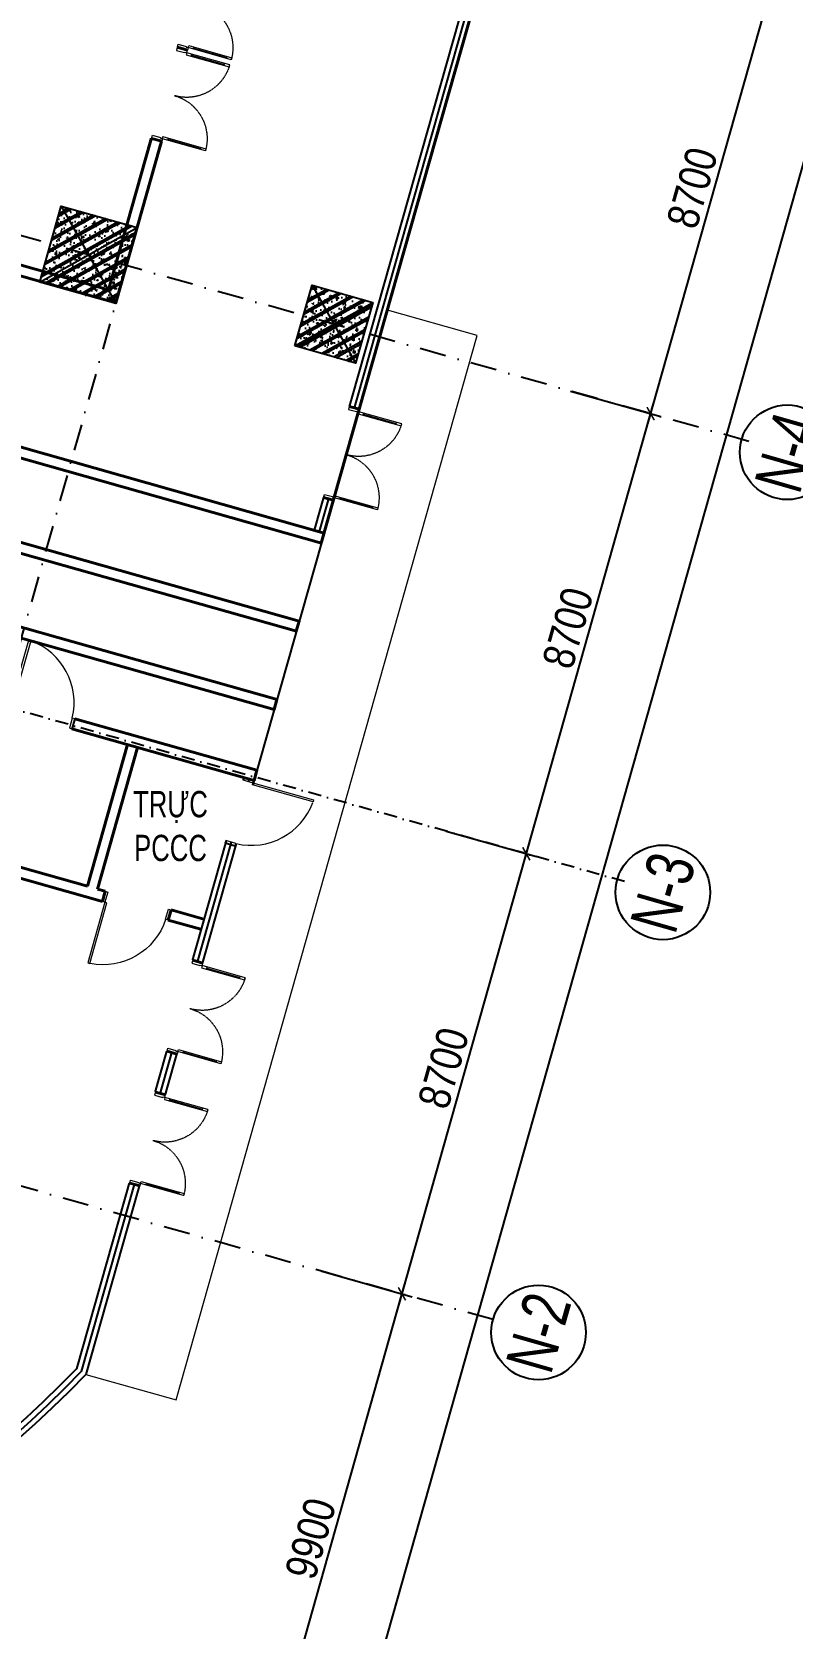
# Model space of a CAD drawing. Header units: millimetres. Extents: x -1534340 to 1713810, y -1348191 to 1114081.
# Drawn here: x 1529135 to 1543597, y -261138 to -230774 of the extents above; entities that cross this region are included whole.
import ezdxf
from ezdxf.enums import TextEntityAlignment as Align

# ---------------------------------------------------------------- set-up
doc = ezdxf.new("R2010")
doc.units = ezdxf.units.MM
doc.header["$LTSCALE"] = 100
doc.set_wipeout_variables(frame=1)
doc.header["$PDMODE"] = 32
doc.header["$PDSIZE"] = 2.5
doc.linetypes.add('HIDDEN2', pattern=[0.1875, 0.125, -0.0625])
doc.linetypes.add('xref.asix of  podium$0$xref.asix of  podium$0$DASHDOT', pattern=[1, 0.5, -0.25, 0, -0.25])
doc.layers.add('A-COLUMN UPDATE', color=7, linetype='Continuous', true_color=0xff1f1f)
for name, color, linetype, lineweight in [('A-DOOR', 1, 'Continuous', 9), ('CUA', 37, 'Continuous', 13), ('KT-Chu viet', 255, 'Continuous', 20), ('KT-Net cat', 1, 'Continuous', 40), ('KT-Net cua', 87, 'Continuous', 9), ('KT-Net thay', 7, 'Continuous', 15)]:
    doc.layers.add(name, color=color, linetype=linetype, lineweight=lineweight)
for name, color, linetype in [('A-GLAZ', 135, 'Continuous'), ('ccu12-Manh', 8, 'Continuous'), ('KT-Kich thuoc', 9, 'Continuous'), ('xref.asix of  podium$0$xref.asix of  podium$0$KT-Kich thuoc', 9, 'Continuous'), ('xref.asix of  podium$0$xref.asix of  podium$0$KT-Luoi truc South Tower', 8, 'xref.asix of  podium$0$xref.asix of  podium$0$DASHDOT'), ('xref.asix of  podium$0$xref.asix of  podium$0$KT-Net cot vach', 6, 'Continuous'), ('xref.asix of  podium$0$xref.asix of  podium$0$ST_MBDV Cot vach 220805$0$AUDIT_I_220805193045-1', 50, 'Continuous')]:
    doc.layers.add(name, color=color, linetype=linetype)
doc.styles.add('Arial Narrow', font='ARIALN.TTF')
doc.styles.add('xref.asix of  podium$0$xref.asix of  podium$0$ST_MBDV Cot vach 220805$0$HBA-Text', font='GOTHIC.TTF')
doc.styles.add('Xref_ST_MBDV Cot vach 30.7.2022$0$Arial', font='arial.ttf', dxfattribs={"width": 0.7})
doc.dimstyles.new('CCU_1-200', dxfattribs={"dimscale": 200, "dimtxt": 3, "dimasz": 1, "dimexe": 1, "dimexo": 2, "dimgap": 0.5, "dimtad": 1, "dimdec": 0, "dimdsep": 46, "dimtxsty": 'Arial Narrow', "dimblk": 'ARCHTICK', "dimcen": -1, "dimdle": 1, "dimclrd": 256, "dimclre": 256, "dimclrt": 3, "dimadec": 0, "dimazin": 2, "dimtfac": 0.1, "dimtdec": 0, "dimtix": 1, "dimtmove": 2, "dimatfit": 1, "dimfxl": 1, "dimtvp": 0.8333333333333334, "dimtolj": 1, "dimtzin": 12, "dimarcsym": 0})

# ---------------------------------------------------------------- blocks, each defined once
blk = doc.blocks.new('_ARCHTICK')
at = {"color": 0, "linetype": 'ByBlock', "const_width": 0.15}
blk.add_lwpolyline([(-0.5, -0.5), (0.5, 0.5)], dxfattribs=at)
blk = doc.blocks.new('*D2935')
at = {"layer": 'Defpoints', "color": 0, "transparency": 16777216}
for p in [(1541363.647176242, -229125.1029566281, -1.431492448734669e-08), (1543272.39317778, -229664.4602140293), (1538997.909459888, -237497.2762143564, -1.431492448734669e-08)]:
    blk.add_point(p, dxfattribs=at)
at = {"layer": 'xref.asix of  podium$0$xref.asix of  podium$0$KT-Kich thuoc', "lineweight": -2, "transparency": 16777216}
for p, q in [((1541748.574682345, -229233.8725068053), (1543464.856930831, -229718.8449891179)), ((1540852.270686338, -238229.0972248091), (1543326.777952868, -229471.9964609781)), ((1539382.83696599, -237606.0457645336), (1541099.119214477, -238091.0182468465))]:
    blk.add_line(p, q, dxfattribs=at)
at = {"layer": 'xref.asix of  podium$0$xref.asix of  podium$0$KT-Kich thuoc', "lineweight": -2, "transparency": 16777216, "xscale": 200, "yscale": 200, "zscale": 200}
for p, rotation in [((1543272.39317778, -229664.4602140293), 74.22121922395897), ((1540906.655461426, -238036.6334717579), 254.221219223959)]:
    blk.add_blockref('_ARCHTICK', p, dxfattribs=dict(at, rotation=rotation))
at = {"layer": 'xref.asix of  podium$0$xref.asix of  podium$0$KT-Kich thuoc', "color": 3, "transparency": 16777216, "insert": (1541698.492062807, -233740.0522640386), "char_height": 600, "attachment_point": 5, "rotation": 74.22121922395895, "style": 'Arial Narrow'}
blk.add_mtext('\\A1;8700', dxfattribs=at)
blk = doc.blocks.new('*D2936')
at = {"layer": 'Defpoints', "color": 0, "transparency": 16777216}
for p in [(1538997.909459888, -237497.2762143557, -1.431492448734669e-08), (1540906.655461427, -238036.6334717574), (1536632.171743535, -245869.4494720835, -1.431492448734669e-08)]:
    blk.add_point(p, dxfattribs=at)
at = {"layer": 'xref.asix of  podium$0$xref.asix of  podium$0$KT-Kich thuoc', "lineweight": -2, "transparency": 16777216}
for p, q in [((1539382.83696599, -237606.0457645328), (1541099.119214478, -238091.018246846)), ((1538486.532969985, -246601.2704825364), (1540961.040236516, -237844.1697187062)), ((1537017.099249637, -245978.2190222607), (1538733.381498125, -246463.1915045737))]:
    blk.add_line(p, q, dxfattribs=at)
at = {"layer": 'xref.asix of  podium$0$xref.asix of  podium$0$KT-Kich thuoc', "lineweight": -2, "transparency": 16777216, "xscale": 200, "yscale": 200, "zscale": 200}
for p, rotation in [((1540906.655461427, -238036.6334717574), 74.22121922395897), ((1538540.917745074, -246408.8067294851), 254.221219223959)]:
    blk.add_blockref('_ARCHTICK', p, dxfattribs=dict(at, rotation=rotation))
at = {"layer": 'xref.asix of  podium$0$xref.asix of  podium$0$KT-Kich thuoc', "color": 3, "transparency": 16777216, "insert": (1539332.754346455, -242112.2255217663), "char_height": 600, "attachment_point": 5, "rotation": 74.22121922395895, "style": 'Arial Narrow'}
blk.add_mtext('\\A1;8700', dxfattribs=at)
blk = doc.blocks.new('*D2937')
at = {"layer": 'Defpoints', "color": 0, "transparency": 16777216}
for p in [(1536632.171743535, -245869.4494720835, -1.431492448734669e-08), (1538540.917745073, -246408.8067294848), (1534266.434027182, -254241.6227298122, -1.431492448734669e-08)]:
    blk.add_point(p, dxfattribs=at)
at = {"layer": 'xref.asix of  podium$0$xref.asix of  podium$0$KT-Kich thuoc', "lineweight": -2, "transparency": 16777216}
for p, q in [((1536120.795253631, -254973.4437402644), (1538595.302520161, -246216.3429764336)), ((1537017.099249637, -245978.2190222607), (1538733.381498124, -246463.1915045734)), ((1534651.361533285, -254350.3922799893), (1536367.643781771, -254835.3647623018))]:
    blk.add_line(p, q, dxfattribs=at)
at = {"layer": 'xref.asix of  podium$0$xref.asix of  podium$0$KT-Kich thuoc', "lineweight": -2, "transparency": 16777216, "xscale": 200, "yscale": 200, "zscale": 200}
for p, rotation in [((1538540.917745073, -246408.8067294848), 74.22121922395897), ((1536175.18002872, -254780.9799872132), 254.221219223959)]:
    blk.add_blockref('_ARCHTICK', p, dxfattribs=dict(at, rotation=rotation))
at = {"layer": 'xref.asix of  podium$0$xref.asix of  podium$0$KT-Kich thuoc', "color": 3, "transparency": 16777216, "insert": (1536967.0166301, -250484.398779494), "char_height": 600, "attachment_point": 5, "rotation": 74.22121922395895, "style": 'Arial Narrow'}
blk.add_mtext('\\A1;8700', dxfattribs=at)
blk = doc.blocks.new('*D2938')
at = {"layer": 'Defpoints', "color": 0, "transparency": 16777216}
for p in [(1534266.434027182, -254241.6227298122, -1.431492448734669e-08), (1536175.18002872, -254780.9799872134), (1531574.443949918, -263768.3793009849, -1.431492448734669e-08)]:
    blk.add_point(p, dxfattribs=at)
at = {"layer": 'xref.asix of  podium$0$xref.asix of  podium$0$KT-Kich thuoc', "lineweight": -2, "transparency": 16777216}
for p, q in [((1534651.361533285, -254350.3922799893), (1536367.643781772, -254835.364762302)), ((1533428.805176368, -264500.2003114376), (1536229.564803809, -254588.5162341622)), ((1531959.371456021, -263877.1488511621), (1533675.653704508, -264362.1213334749))]:
    blk.add_line(p, q, dxfattribs=at)
at = {"layer": 'xref.asix of  podium$0$xref.asix of  podium$0$KT-Kich thuoc', "lineweight": -2, "transparency": 16777216, "xscale": 200, "yscale": 200, "zscale": 200}
for p, rotation in [((1536175.18002872, -254780.9799872134), 74.22121922395897), ((1533483.189951456, -264307.7365583864), 254.221219223959)]:
    blk.add_blockref('_ARCHTICK', p, dxfattribs=dict(at, rotation=rotation))
at = {"layer": 'xref.asix of  podium$0$xref.asix of  podium$0$KT-Kich thuoc', "color": 3, "transparency": 16777216, "insert": (1534438.152733292, -259433.8636939449), "char_height": 600, "attachment_point": 5, "rotation": 74.22121922395895, "style": 'Arial Narrow'}
blk.add_mtext('\\A1;9900', dxfattribs=at)
blk = doc.blocks.new('*D2939')
at = {"layer": 'Defpoints', "color": 0, "transparency": 16777216}
for p in [(1551751.139221928, -192364.5261105088, -1.431492448734669e-08), (1555103.36337135, -193311.7691810746), (1531574.443949918, -263768.3793009849, -1.431492448734669e-08)]:
    blk.add_point(p, dxfattribs=at)
at = {"layer": 'xref.asix of  podium$0$xref.asix of  podium$0$KT-Kich thuoc', "lineweight": -2, "transparency": 16777216}
for p, q in [((1552136.06672803, -192473.295660686), (1555295.827124401, -193366.1539561632)), ((1534872.283324251, -264908.0861246017), (1555157.748146439, -193119.3054280234)), ((1531959.371456021, -263877.1488511621), (1535119.131852391, -264770.007146639))]:
    blk.add_line(p, q, dxfattribs=at)
at = {"layer": 'xref.asix of  podium$0$xref.asix of  podium$0$KT-Kich thuoc', "lineweight": -2, "transparency": 16777216, "xscale": 200, "yscale": 200, "zscale": 200}
for p, rotation in [((1555103.36337135, -193311.7691810746), 74.22121922395897), ((1534926.66809934, -264715.6223715504), 254.221219223959)]:
    blk.add_blockref('_ARCHTICK', p, dxfattribs=dict(at, rotation=rotation))
at = {"layer": 'xref.asix of  podium$0$xref.asix of  podium$0$KT-Kich thuoc', "color": 3, "transparency": 16777216, "insert": (1544623.983478549, -228903.2011974575), "char_height": 600, "attachment_point": 5, "rotation": 74.22121922395895, "style": 'Arial Narrow'}
blk.add_mtext('\\A1;74200', dxfattribs=at)
blk = doc.blocks.new('xref.asix of  podium$0$xref.asix of  podium$0$ST_MBDV Cot vach 220805$0$GRID-SYM-flat-103')
at = {"layer": 'xref.asix of  podium$0$xref.asix of  podium$0$ST_MBDV Cot vach 220805$0$AUDIT_I_220805193045-1'}
blk.add_circle((7.814746150539778e-20, 1.307624847908942e-17, 4.374695749536969e-07), 900.0000000000003, dxfattribs=at)
at = {"layer": 'xref.asix of  podium$0$xref.asix of  podium$0$ST_MBDV Cot vach 220805$0$AUDIT_I_220805193045-1', "style": 'xref.asix of  podium$0$xref.asix of  podium$0$ST_MBDV Cot vach 220805$0$HBA-Text'}
blk.add_attdef('GRID', text='', height=900.0000000000003, rotation=19.04713795291325, dxfattribs=at).set_placement((7.814746150539778e-20, 1.307624847908942e-17, 4.374695749536969e-07), align=Align.MIDDLE_CENTER)
blk = doc.blocks.new('*U2781')
h = blk.add_hatch()
h.set_pattern_fill('VATLIEU04', color=250, scale=40, style=0, pattern_type=2)
h.set_pattern_definition([(49.99999999999999, (550.0000000000146, 1549.999999999985), (286.9040730403014, -25.10085399303804), [30, -330]), (355, (550.0000000000146, 1549.999999999985), (-55.50053344520001, 300.8768534800047), [24, -264]), (100.4514, (573.9086720000146, 1547.908263999985), (231.4037526856086, 275.7758168243814), [25.49607600000001, -280.4568448]), (46.1842, (550.0000000000146, 1629.999999999985), (426.8964194502578, -66.20760573160723), [45, -495.0000000000001]), (96.63559999999998, (585.5746980000147, 1624.482677199985), (373.8650822194813, 389.6471483601767), [38.2441152, -420.6852000000001]), (351.1842, (550.0000000000146, 1629.999999999985), (373.8647780534509, 389.6474403701299), [36.00000000000001, -396.0000000000001]), (21, (590.0000000000146, 1609.999999999985), (238.7628208473847, -161.0475562661355), [30, -330]), (326.0000000000001, (590.0000000000146, 1609.999999999985), (97.32613276863269, 290.0600180187412), [24, -264]), (71.4514, (609.8968932000146, 1596.579357599985), (336.089051432596, 129.012198683981), [25.496076, -280.4568448]), (37.50000000000001, (550.0000000000146, 1549.999999999985), (4.863942126916267, 133.1575415325246), [0, -260.8, 0, -268.0000000000001, 0, -265.0000000000001]), (7.499999999999999, (550.0000000000146, 1549.999999999985), (105.2278149768594, 157.7646847529441), [0, -152.8, 0, -254.8, 0, -101]), (327.5, (460.8000000000145, 1549.999999999985), (213.5289744689636, -9.021948693751904), [0, -100, 0, -312.0000000000001, 0, -414.0000000000001]), (317.5, (420.8000000000145, 1549.999999999985), (233.2744677369545, 40.04199293292709), [0, -130, 0, -207.2, 0, -294]), (45, (550.0000000000146, 1549.999999999985), (-120.2081528017131, 120.2081528017131), []), (45, (550.0000000000146, 1598.999999999985), (-120.2081528017131, 120.2081528017131), [])])
h.paths.add_polyline_path([(-475.0000000000001, -474.9999999999999), (1025, -475.0000000000146), (1025.000000000015, 1024.999999999985), (-474.9999999999854, 1025)])
at = {"color": 6, "ltscale": 0.25}
blk.add_lwpolyline([(-475.0000000000001, -474.9999999999999), (1025, -475.0000000000146), (1025.000000000015, 1024.999999999985), (-474.9999999999854, 1025)], close=True, dxfattribs=at)
at = {"layer": 'Defpoints', "linetype": 'ByBlock', "ltscale": 30}
for p, q in [((1025, -475.0000000000146), (-474.9999999999854, 1025)), ((-475.0000000000001, -474.9999999999999), (1025.000000000015, 1024.999999999985))]:
    blk.add_line(p, q, dxfattribs=at)
blk = doc.blocks.new('*U2783')
h = blk.add_hatch()
h.set_pattern_fill('VATLIEU04', color=250, scale=40, style=0, pattern_type=2)
h.set_pattern_definition([(49.99999999999999, (250.0000000000291, 1250.000000000029), (286.9040730403014, -25.10085399303804), [30, -330]), (355, (250.0000000000291, 1250.000000000029), (-55.50053344520001, 300.8768534800047), [24, -264]), (100.4514, (273.9086720000291, 1247.908264000028), (231.4037526856086, 275.7758168243814), [25.49607600000001, -280.4568448]), (46.1842, (250.0000000000291, 1330.000000000029), (426.8964194502578, -66.20760573160723), [45, -495.0000000000001]), (96.63559999999998, (285.5746980000292, 1324.482677200029), (373.8650822194813, 389.6471483601767), [38.2441152, -420.6852000000001]), (351.1842, (250.0000000000291, 1330.000000000029), (373.8647780534509, 389.6474403701299), [36.00000000000001, -396.0000000000001]), (21, (290.0000000000291, 1310.000000000029), (238.7628208473847, -161.0475562661355), [30, -330]), (326.0000000000001, (290.0000000000291, 1310.000000000029), (97.32613276863269, 290.0600180187412), [24, -264]), (71.4514, (309.8968932000291, 1296.579357600029), (336.089051432596, 129.012198683981), [25.496076, -280.4568448]), (37.50000000000001, (250.0000000000291, 1250.000000000029), (4.863942126916267, 133.1575415325246), [0, -260.8, 0, -268.0000000000001, 0, -265.0000000000001]), (7.499999999999999, (250.0000000000291, 1250.000000000029), (105.2278149768594, 157.7646847529441), [0, -152.8, 0, -254.8, 0, -101]), (327.5, (160.8000000000291, 1250.000000000029), (213.5289744689636, -9.021948693751904), [0, -100, 0, -312.0000000000001, 0, -414.0000000000001]), (317.5, (120.8000000000291, 1250.000000000029), (233.2744677369545, 40.04199293292709), [0, -130, 0, -207.2, 0, -294]), (45, (250.0000000000291, 1250.000000000029), (-120.2081528017131, 120.2081528017131), []), (45, (250.0000000000291, 1299.000000000029), (-120.2081528017131, 120.2081528017131), [])])
h.paths.add_polyline_path([(-475.0000000000001, -474.9999999999999), (725.0000000000146, -475.0000000000001), (725.0000000000291, 725.0000000000286), (-474.9999999999854, 725.0000000000289)])
at = {"color": 6, "ltscale": 0.25}
blk.add_lwpolyline([(-475.0000000000001, -474.9999999999999), (725.0000000000146, -475.0000000000001), (725.0000000000291, 725.0000000000286), (-474.9999999999854, 725.0000000000289)], close=True, dxfattribs=at)
at = {"layer": 'Defpoints', "linetype": 'ByBlock', "ltscale": 30}
for p, q in [((725.0000000000146, -475.0000000000001), (-474.9999999999854, 725.0000000000289)), ((-475.0000000000001, -474.9999999999999), (725.0000000000291, 725.0000000000286))]:
    blk.add_line(p, q, dxfattribs=at)
blk = doc.blocks.new('1.2 clear door')
for points in [[(50, 200), (50, 1400), (90, 1400), (90, 200)], [(0, 0), (50, 0), (50, 200), (0, 200)], [(1250, 0), (1300, 0), (1300, 200), (1250, 200)]]:
    blk.add_lwpolyline(points, close=True)
at = {"color": 8}
blk.add_arc((-2.64150943396206, 150.0000000000001), 1253.725465295016, 2.483854765330646, 85.3943218541409, dxfattribs=at)
blk = doc.blocks.new('*U229')
for p, q in [((-750.0000006001499, -89.99999376962445), (-750.0000002678631, -49.99999376962445)), ((-100.0000005815018, -69.99999916928329), (-750.0000004340067, -69.99999376962447)), ((-100.0000007476451, -89.99999916928329), (-100.0000004153583, -49.99999916928324)), ((-750.0000140577612, -1709.999993474634), (-750.0000143900478, -1749.999993474634)), ((-100.0000143713997, -1729.999998874293), (-750.0000142239046, -1729.999993474634)), ((-100.000014205256, -1709.999998874293), (-100.000014537543, -1749.999998874293))]:
    blk.add_line(p, q)
for points in [[(200.0743172259394, -1.662050658534054e-06), (200.0743167275093, -60.00000166205076), (39.99999950156996, -60.00000033228665), (39.99999958464161, -50.00000033228666), (-4.153583654832593e-07, -50.00000000000004), (0, 0)], [(-4.153583654832593e-07, -50.00000000000004), (-7.476450480173313e-07, -89.99999999999991), (-850.0000006001497, -89.99999293890771), (-850.0000002678632, -49.99999293890765)], [(-1.453754297586763e-05, -1749.99999970501), (-1.420525627215952e-05, -1709.99999970501), (-850.0000140577612, -1709.999992643918), (-850.0000143900479, -1749.999992643918)], [(200.0743022730383, -1800.000001367061), (200.0743027714681, -1740.000001367061), (39.99998554552879, -1740.000000037296), (39.99998546245713, -1750.000000037296), (-1.453754297586763e-05, -1749.99999970501), (-1.4952901284504e-05, -1799.99999970501)]]:
    blk.add_lwpolyline(points, close=True)
at = {"linetype": 'HIDDEN2'}
for centre, radius, start, end in [((-4.149984540215146e-07, -49.99999999977504), 849.9999998530717, 180.0000387917871, 269.9999995240346), ((-1.45360581755849e-05, -1749.999999706382), 849.9999998541881, 89.99999952403472, 179.9999602562852)]:
    blk.add_arc(centre, radius, start, end, dxfattribs=at)
blk = doc.blocks.new('KHHFG')
blk.add_wipeout([(-79.69310521042735, 1884.3051469641268), (238.38225596414281, 1884.1721134116024), (264.0597370685214, 84.12191911410127), (-70.30110177054587, 84.28075590259641)]).dxf.layer = 'KT-Kich thuoc'
at = {"layer": 'KT-Net cat'}
for p, q in [((199.9999999995925, 1884.172113411594), (-4.074536263942719e-10, 1884.172113411594)), ((199.9999999999418, 84.17211341165239), (0, 84.17211341159418))]:
    blk.add_line(p, q, dxfattribs=at)
at = {"layer": 'CUA', "xscale": -1, "rotation": 359.999999524041}
blk.add_blockref('*U229', (199.9999999997672, 1884.175758171012), dxfattribs=at)
blk = doc.blocks.new('312')
at = {"layer": 'A-COLUMN UPDATE'}
blk.add_line((1532999.228405456, -246261.3308420497, -6.529844537905827e-05), (1532813.114412699, -246208.615180852), dxfattribs=at)
at = {"layer": 'A-COLUMN UPDATE', "elevation": -6.323496383049912e-05}
blk.add_lwpolyline([(1529951.03950147, -243841.2649824097), (1529896.606323991, -244033.6983837202)], dxfattribs=at)
at = {"layer": 'A-GLAZ', "elevation": 1.574253569677957e-10}
for points in [[(1540657.092804546, -219308.3003661804, -0.0173614460470179), (1540571.344594038, -219590.421625303), (1533338.256950675, -245099.7518385634)], [(1533021.889188037, -246215.5035235857), (1530159.084353928, -256311.9156576783), (1530159.084353928, -256311.9156576783, -0.3235878979676459), (1504266.632630552, -260962.6944295581)], [(1532925.585454584, -246188.5644084265), (1530069.718209146, -256260.5093648731, -0.3209892212266661), (1504477.44202878, -260952.2428042487)], [(1532829.353538745, -246161.3720101112), (1529980.368351382, -256209.0456317383, -0.3208836514491043), (1504505.042814777, -260854.7044027279)]]:
    blk.add_lwpolyline(points, format="xyb", dxfattribs=at)
for points in [[(1540142.624331918, -220369.2554479375), (1534504.586425482, -240253.2355407459)], [(1540239.66983703, -220393.5785159623), (1534600.793415731, -240280.515845514)], [(1533170.344463967, -244958.7804558376), (1533156.704828663, -245006.8841119957)], [(1533266.576380738, -244985.97285087), (1533252.936744502, -245034.0765103112)]]:
    blk.add_lwpolyline(points, dxfattribs=at)
at = {"layer": 'KT-Net cat'}
for p, q in [((1534696.999497064, -240307.7958925514, -4.74359797440955e-09), (1508429.321035784, -232859.3737756187, -4.74359797440955e-09)), ((1534642.438887531, -240500.2098730396, -4.743597974382445e-09), (1508444.398382301, -233071.5341867936, -4.74359797446758e-09)), ((1519879.174238025, -237929.7305632293, 2.473630154197935e-09), (1534222.105075866, -241982.6323115266, -4.384847384510669e-08)), ((1519824.789487891, -238122.1943233319, 2.473630154157277e-09), (1534167.546527541, -242175.0469612345, -4.384791254434084e-08)), ((1535143.151257899, -238355.2657855122), (1535142.69867942, -238355.1374530614)), ((1535197.711867432, -238162.851805024), (1535197.214031106, -238162.7106393286)), ((1524287.076000445, -240993.8016274328, -1.118552723423207e-08), (1533746.120919738, -243666.6569959802, -4.173457383000219e-08)), ((1524341.461034909, -240801.337947674), (1533800.505669872, -243474.1932358776)), ((1529951.039404562, -243841.2653249981), (1533415.322989759, -244820.1730607793)), ((1530530.706423358, -247122.8653535742, -2.489627920510822e-06), (1530476.27056307, -247315.50989581, 1.251248249787543e-09)), ((1531781.709790435, -247476.4054180597, -6.571692633908242e-05), (1531727.268067604, -247669.0707074268, -6.322577891150522e-05))]:
    blk.add_line(p, q, dxfattribs=at)
at = {"layer": 'KT-Net cat', "extrusion": (-1.217216466872113e-08, 3.439616993521605e-09, 1)}
for p, q in [((1530476.270563072, -247315.5098958091), (1519939.02238141, -244337.4399909343, -2.529440976867248e-06)), ((1530190.848756256, -247026.8198074907), (1520185.870887826, -244199.3609741543)), ((1530190.8428311, -247026.8407762052), (1530952.319204148, -244332.0298029875)), ((1530383.310812733, -247081.2105866434), (1531144.782965757, -244386.4145478125)), ((1530530.706423356, -247122.865353573), (1530383.310812731, -247081.2105866427)), ((1532349.628479409, -247844.9641456787, 4.496951208354805e-07), (1531727.268067603, -247669.070707427, 3.002990031961041e-07)), ((1532404.193077, -247652.3224356024), (1531781.709790433, -247476.4054180587))]:
    blk.add_line(p, q, dxfattribs=at)
at = {"layer": 'KT-Net cat'}
for points, elevation in [([(1510601.266029371, -230029.5198834891), (1530594.932811678, -235679.1928916228), (1537445.532566393, -211435.4164747173), (1536970.319343696, -209230.8107792333), (1528458.552951118, -206825.628362164), (1529373.903100411, -203592.3437303029)], 7.135969385722537e-10), ([(1537651.526122323, -211441.9202572404), (1530733.011798867, -235926.0414146025), (1510585.259088215, -230232.8611359148)], -7.160913126544511e-09)]:
    blk.add_lwpolyline(points, dxfattribs=dict(at, elevation=elevation))
for points in [[(1534164.909324328, -242174.3017630862), (1534219.42465405, -241981.8749010371)], [(1533742.415515883, -243665.6099549026), (1533796.930845606, -243473.1830928543)], [(1529896.601859482, -244033.714166755), (1533360.80766004, -245012.5999228159), (1533415.322989759, -244820.1730607793)]]:
    blk.add_lwpolyline(points, dxfattribs=at)
at = {"layer": 'KT-Net thay', "elevation": 1.574253569677957e-10}
blk.add_lwpolyline([(1530159.084353928, -256311.9156576804), (1531881.472232797, -256798.6133794741), (1537604.210611647, -236546.2580132514), (1535900.108754606, -236064.7274000231)], dxfattribs=at)
at = {"layer": 'xref.asix of  podium$0$xref.asix of  podium$0$KT-Luoi truc South Tower', "ltscale": 10}
for p, q in [((1546393.301440275, -180505.3944774814), (1521046.188471128, -270207.0229058202)), ((1542776.818976613, -238565.0883326113), (1508106.781782544, -228768.324012658)), ((1537907.353582697, -255270.4428181235), (1504490.854524108, -245827.8926459859))]:
    blk.add_line(p, q, dxfattribs=at)
at = {"layer": 'xref.asix of  podium$0$xref.asix of  podium$0$KT-Luoi truc South Tower', "ltscale": 5}
blk.add_line((1540411.081430288, -246937.2616383851), (1505741.044236219, -237140.4973184319), dxfattribs=at)
at = {"layer": 'A-DOOR', "extrusion": (1.251647952858606e-09, 5.018754735016559e-08, -0.9999999999999988), "xscale": -1, "zscale": -1, "rotation": 105.7787805896952}
blk.add_blockref('1.2 clear door', (-1533161.458332293, -244956.2694813767, -0.01037477542975563), dxfattribs=at)
at = {"layer": 'KT-Net cua', "extrusion": (-5.018754773565257e-08, 1.251632495823721e-09, -0.9999999999999988), "xscale": -1, "zscale": -1, "rotation": 15.7787629434282}
blk.add_blockref('1.2 clear door', (-1528645.632830229, -243680.2544452956, -0.0770264551742862), dxfattribs=at)
at = {"layer": 'KT-Net cua', "extrusion": (-4.342060871994861e-08, 2.519935058711099e-08, -0.9999999999999988), "zscale": -1, "rotation": 195.7787805890973}
blk.add_blockref('1.2 clear door', (-1530530.694545617, -247122.9073880306, -0.07268391066027609), dxfattribs=at)
at = {"layer": 'xref.asix of  podium$0$xref.asix of  podium$0$KT-Kich thuoc'}
ref = blk.add_blockref('xref.asix of  podium$0$xref.asix of  podium$0$ST_MBDV Cot vach 220805$0$GRID-SYM-flat-103', (1543504.915542266, -238770.8277716601, -0.01221755946238893), dxfattribs=at)
ref.add_attrib('GRID', 'N-4', dxfattribs={"layer": 'xref.asix of  podium$0$xref.asix of  podium$0$ST_MBDV Cot vach 220805$0$AUDIT_I_220805193045-1', "height": 900, "rotation": 74, "style": 'xref.asix of  podium$0$xref.asix of  podium$0$ST_MBDV Cot vach 220805$0$HBA-Text', "width": 0.75}).set_placement((1543504.915542266, -238770.8277716601, -0.01230033655861181), align=Align.MIDDLE_CENTER)
ref = blk.add_blockref('xref.asix of  podium$0$xref.asix of  podium$0$ST_MBDV Cot vach 220805$0$GRID-SYM-flat-103', (1541139.177995941, -247143.0010774365, -0.0122175594623889), dxfattribs=at)
ref.add_attrib('GRID', 'N-3', dxfattribs={"layer": 'xref.asix of  podium$0$xref.asix of  podium$0$ST_MBDV Cot vach 220805$0$AUDIT_I_220805193045-1', "height": 900, "rotation": 74, "style": 'xref.asix of  podium$0$xref.asix of  podium$0$ST_MBDV Cot vach 220805$0$HBA-Text', "width": 0.75}).set_placement((1541139.177995941, -247143.0010774365, -0.01230033655861178), align=Align.MIDDLE_CENTER)
ref = blk.add_blockref('xref.asix of  podium$0$xref.asix of  podium$0$ST_MBDV Cot vach 220805$0$GRID-SYM-flat-103', (1538773.440449616, -255515.1743832085, -0.01221755946238895), dxfattribs=at)
ref.add_attrib('GRID', 'N-2', dxfattribs={"layer": 'xref.asix of  podium$0$xref.asix of  podium$0$ST_MBDV Cot vach 220805$0$AUDIT_I_220805193045-1', "height": 900, "rotation": 74, "style": 'xref.asix of  podium$0$xref.asix of  podium$0$ST_MBDV Cot vach 220805$0$HBA-Text', "width": 0.75}).set_placement((1538773.440449616, -255515.1743832085, -0.01230033655861182), align=Align.MIDDLE_CENTER)
at = {"layer": 'xref.asix of  podium$0$xref.asix of  podium$0$KT-Net cot vach', "linetype": 'ByBlock', "xscale": -1, "rotation": 254.2212213650004}
for name, p in [('*U2781', (1529871.82724846, -235204.2733713627)), ('*U2783', (1534724.209651679, -236419.5448746226))]:
    blk.add_blockref(name, p, dxfattribs=at)
at = {"layer": 'KT-Chu viet', "insert": (1531771.281522539, -245214.5679331293), "char_height": 500, "attachment_point": 2, "style": 'Xref_ST_MBDV Cot vach 30.7.2022$0$Arial'}
blk.add_mtext('TRỰC \\PPCCC', dxfattribs=at)
at = {"layer": 'xref.asix of  podium$0$xref.asix of  podium$0$KT-Kich thuoc'}
for base, p1, p2, picture, middle in [((1555103.36337135, -193311.7691810746), (1531574.443949918, -263768.3793009849, -1.431492448734669e-08), (1551751.139221928, -192364.5261105088, -1.431492448734669e-08), '*D2939', (1544623.983478549, -228903.2011974575)), ((1543272.39317778, -229664.4602140293), (1538997.909459888, -237497.2762143564, -1.431492448734669e-08), (1541363.647176242, -229125.1029566281, -1.431492448734669e-08), '*D2935', (1541698.492062807, -233740.0522640386)), ((1540906.655461427, -238036.6334717574), (1536632.171743535, -245869.4494720836, -1.431492448734669e-08), (1538997.909459888, -237497.2762143557, -1.431492448734669e-08), '*D2936', (1539332.754346455, -242112.2255217663)), ((1538540.917745073, -246408.8067294848), (1534266.434027182, -254241.6227298122, -1.431492448734669e-08), (1536632.171743535, -245869.4494720836, -1.431492448734669e-08), '*D2937', (1536967.0166301, -250484.398779494)), ((1536175.18002872, -254780.9799872134), (1531574.443949918, -263768.3793009849, -1.431492448734669e-08), (1534266.434027182, -254241.6227298122, -1.431492448734669e-08), '*D2938', (1534438.152733292, -259433.8636939449))]:
    dim = blk.add_linear_dim(base=base, p1=p1, p2=p2, angle=74.22121922395897, dimstyle='CCU_1-200', dxfattribs=at)
    dim.commit()
    dim.dimension.update_dxf_attribs({"geometry": picture, "text_midpoint": middle})
at = {"layer": 'KT-Kich thuoc', "rotation": 344.2188557745582}
for p in [(1531879.069861006, -231147.9616232786, -0.004370812932259511), (1534660.325797191, -239709.932480387, -0.004651986005232685), (1531682.645613237, -250247.7263231428, -0.004651986005232685), (1530974.177526378, -252754.9434123832, -0.004651986005232685)]:
    blk.add_blockref('KHHFG', p, dxfattribs=at)
at = {"layer": 'KT-Net cat'}
blk.add_lwpolyline([(1534639.428359705, -240499.3562124433), (1537916.71449606, -228931.2726941047)], dxfattribs=at)
at = {"layer": 'KT-Kich thuoc', "rotation": 344.2188557745582}
blk.add_blockref('KHHFG', (1531388.706314732, -232879.9047891147, -0.00437081333537423), dxfattribs=at)

msp = doc.modelspace()

# ---------------------------------------------------------------- block references
at = {"layer": 'ccu12-Manh'}
msp.add_blockref('312', (0, 0), dxfattribs=at)

doc.saveas('drawing.dxf')
